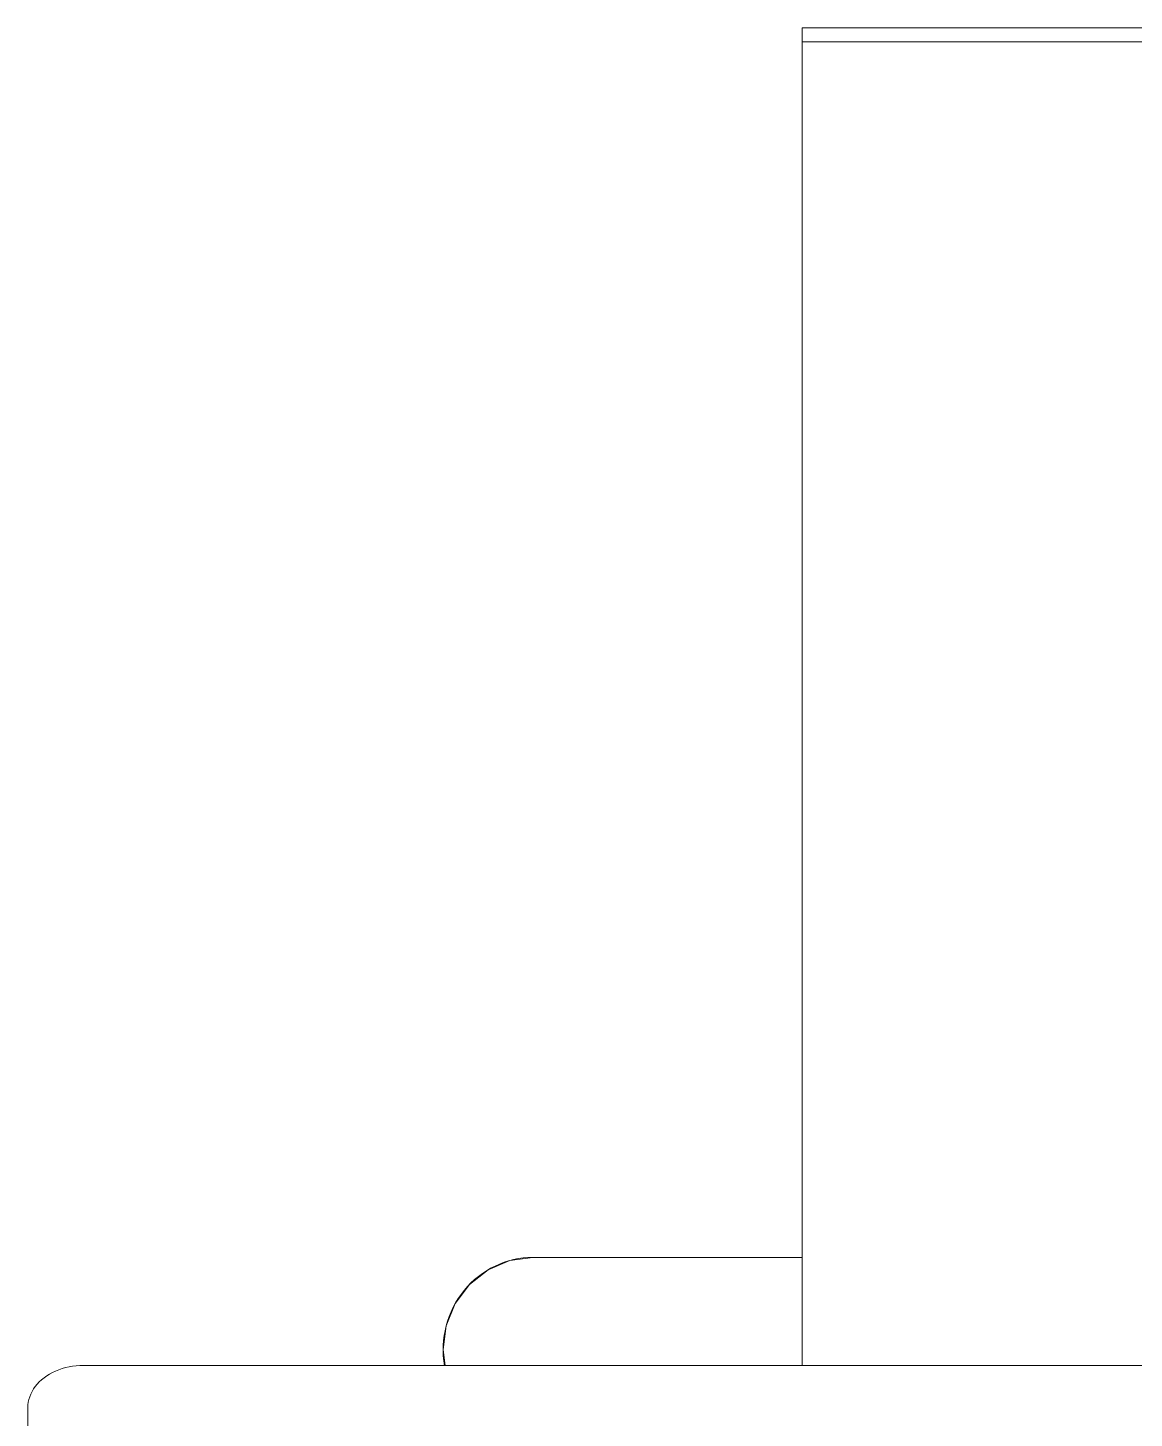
# Model space of a CAD drawing. Header units: centimetres. Extents: x -13467 to 3766, y -437 to 1921.
# Drawn here: x -4854.4 to -4735.1, y 195.4 to 345.5 of the extents above; entities that cross this region are included whole.
import ezdxf

# ---------------------------------------------------------------- set-up
doc = ezdxf.new("R2010")
doc.units = ezdxf.units.CM
doc.layers.add('M-EQPM', color=7, linetype='Continuous', lineweight=9)

# ---------------------------------------------------------------- blocks, each defined once
blk = doc.blocks.new('EQ-05-001 - EQ-05-001_dwg_Agrupar_900-1543620-Sección 1-2')
at = {"layer": 'M-EQPM', "color": 251, "true_color": 0x656565}
for p, q in [((-4219.53, 345.5), (-2979.71, 345.5)), ((-4219.53, 345.5), (-4219.53, 344)), ((-4219.53, 344), (-2979.71, 344))]:
    blk.add_line(p, q, dxfattribs=at)
at = {"layer": 'M-EQPM', "color": 136, "true_color": 0x007f7f}
for p, q in [((-2979.71, 345.5), (-4219.53, 345.5)), ((-4219.53, 344), (-4219.53, 345.5)), ((-4219.53, 344), (-2979.71, 344))]:
    blk.add_line(p, q, dxfattribs=at)
at = {"layer": 'M-EQPM', "color": 136, "true_color": 0x007f7f, "flags": 128}
blk.add_lwpolyline([(-2979.71, 344), (-2979.71, 345.5), (-4219.53, 345.5), (-4219.53, 344)], close=True, dxfattribs=at)
blk = doc.blocks.new('EQ-05-001 - EQ-05-001_dwg_Agrupar_538-1543621-Sección 1-2')
at = {"layer": 'M-EQPM', "color": 8, "true_color": 0x808080}
for p, q in [((-2979.71, 344), (-4219.53, 344)), ((-4219.53, 344), (-4219.53, 201.07)), ((-4253.43, 211.41), (-4251.09, 212.41)), ((-4251.09, 212.41), (-4248.59, 212.75)), ((-4219.53, 212.75), (-4248.59, 212.75)), ((-4255.44, 209.83), (-4253.43, 211.41)), ((-4256.98, 207.75), (-4255.44, 209.83)), ((-4257.94, 205.34), (-4256.98, 207.75)), ((-4258.27, 202.75), (-4257.94, 205.34)), ((-4258.06, 201.07), (-4258.27, 202.75))]:
    blk.add_line(p, q, dxfattribs=at)
at = {"layer": 'M-EQPM', "color": 251, "true_color": 0x666666}
for p, q in [((-4219.53, 344), (-4219.53, 201.07)), ((-4219.53, 212.75), (-4248.59, 212.75)), ((-4248.59, 212.75), (-4219.53, 212.75))]:
    blk.add_line(p, q, dxfattribs=at)
at = {"layer": 'M-EQPM', "color": 128, "true_color": 0x004c39}
for p, q in [((-4251.09, 212.41), (-4253.43, 211.41)), ((-4248.59, 212.75), (-4251.09, 212.41)), ((-4253.43, 211.41), (-4255.44, 209.83)), ((-4255.44, 209.83), (-4256.98, 207.75)), ((-4256.98, 207.75), (-4257.94, 205.34)), ((-4257.94, 205.34), (-4258.27, 202.75)), ((-4258.27, 202.75), (-4258.06, 201.07))]:
    blk.add_line(p, q, dxfattribs=at)
at = {"layer": 'M-EQPM', "color": 160, "true_color": 0x003fff}
blk.add_line((-4219.53, 212.75), (-4248.59, 212.75), dxfattribs=at)
at = {"layer": 'M-EQPM', "color": 251, "true_color": 0x666666, "flags": 128}
for points in [[(-4219.53, 344), (-2979.71, 344), (-2979.71, 201.02)], [(-4219.53, 201.07), (-4219.53, 344), (-2979.71, 344)]]:
    blk.add_lwpolyline(points, dxfattribs=at)
at = {"layer": 'M-EQPM', "color": 128, "true_color": 0x004c39}
blk.add_ellipse((-4248.59, 202.75), major_axis=(0, 10), ratio=0.96861, start_param=0, end_param=1.743189, dxfattribs=at)
blk.add_ellipse((-4248.59, 202.75), major_axis=(0, 10), ratio=0.96861, start_param=0, end_param=1.743189, dxfattribs=at)
blk.add_ellipse((-4248.59, 202.75), major_axis=(0, 10), ratio=0.96861, start_param=0, end_param=1.743189, dxfattribs=at)
blk.add_ellipse((-4248.59, 202.75), major_axis=(0, 10), ratio=0.96861, start_param=0, end_param=1.743189, dxfattribs=at)
blk.add_ellipse((-4248.59, 202.75), major_axis=(0, 10), ratio=0.96861, start_param=0, end_param=1.743189, dxfattribs=at)
blk.add_ellipse((-4248.59, 202.75), major_axis=(0, 10), ratio=0.96861, start_param=0, end_param=1.743189, dxfattribs=at)
blk.add_ellipse((-4248.59, 202.75), major_axis=(0, 10), ratio=0.96861, start_param=0, end_param=1.743189, dxfattribs=at)
blk.add_ellipse((-4248.59, 202.75), major_axis=(0, 10), ratio=0.96861, start_param=0, end_param=1.743189, dxfattribs=at)
blk.add_ellipse((-4248.59, 202.75), major_axis=(0, 10), ratio=0.96861, start_param=0, end_param=1.743189, dxfattribs=at)
blk.add_ellipse((-4248.59, 202.75), major_axis=(0, 10), ratio=0.96861, start_param=0, end_param=1.743189, dxfattribs=at)
blk.add_ellipse((-4248.59, 202.75), major_axis=(0, 10), ratio=0.96861, start_param=0, end_param=1.743189, dxfattribs=at)
blk.add_ellipse((-4248.59, 202.75), major_axis=(0, 10), ratio=0.96861, start_param=0, end_param=1.743189, dxfattribs=at)
at = {"layer": 'M-EQPM', "color": 8, "true_color": 0x808080}
blk.add_ellipse((-4248.59, 202.75), major_axis=(0, 10), ratio=0.96861, start_param=0, end_param=1.743189, dxfattribs=at)
blk.add_blockref('EQ-05-001 - EQ-05-001_dwg_Agrupar_900-1543620-Sección 1-2', (0, 0))
blk = doc.blocks.new('EQ-05-001 - EQ-05-001_dwg-1543618-Sección 1-2')
blk.add_blockref('EQ-05-001 - EQ-05-001_dwg_Agrupar_538-1543621-Sección 1-2', (0, 0))
blk = doc.blocks.new('EQ-05-001 - EQ-05-001-1543628-Sección 1-2')
blk.add_blockref('EQ-05-001 - EQ-05-001_dwg-1543618-Sección 1-2', (0, 0))
blk = doc.blocks.new('EQ-05-014 - EQ-05-014_dwg_Agrupar_514-1555421-Sección 1-2')
at = {"layer": 'M-EQPM', "color": 1, "true_color": 0xff0000}
for p, q in [((-4301.6, 199.53), (-4301.33, 199.75)), ((-4301.6, 199.53), (-4301.33, 199.75)), ((-4301.33, 199.75), (-4301.04, 199.95)), ((-4301.33, 199.75), (-4301.04, 199.95)), ((-4301.33, 199.75), (-4301.04, 199.95)), ((-4300.74, 200.14), (-4301.04, 199.95)), ((-4301.04, 199.95), (-4300.74, 200.14)), ((-4300.74, 200.14), (-4301.04, 199.95)), ((-4300.74, 200.14), (-4300.42, 200.32)), ((-4300.74, 200.14), (-4300.42, 200.32)), ((-4300.42, 200.32), (-4300.74, 200.14)), ((-4300.09, 200.47), (-4300.42, 200.32)), ((-4300.42, 200.32), (-4300.09, 200.47)), ((-4300.42, 200.32), (-4300.09, 200.47)), ((-4299.74, 200.61), (-4300.09, 200.47)), ((-4300.09, 200.47), (-4299.74, 200.61)), ((-4299.74, 200.61), (-4300.09, 200.47)), ((-4299.74, 200.61), (-4299.38, 200.74)), ((-4299.74, 200.61), (-4299.38, 200.74)), ((-4299.74, 200.61), (-4299.38, 200.74)), ((-4299.02, 200.84), (-4299.38, 200.74)), ((-4299.38, 200.74), (-4299.02, 200.84)), ((-4299.02, 200.84), (-4299.38, 200.74)), ((-4299.02, 200.84), (-4298.64, 200.93)), ((-4299.02, 200.84), (-4298.64, 200.93)), ((-4298.64, 200.93), (-4299.02, 200.84)), ((-4298.64, 200.93), (-4298.26, 201)), ((-4298.64, 200.93), (-4298.26, 201)), ((-4298.26, 201), (-4298.64, 200.93)), ((-4297.87, 201.04), (-4298.26, 201)), ((-4298.26, 201), (-4297.87, 201.04)), ((-4298.26, 201), (-4297.87, 201.04)), ((-4297.48, 201.07), (-4297.87, 201.04)), ((-4297.87, 201.04), (-4297.48, 201.07)), ((-4297.48, 201.07), (-4297.87, 201.04)), ((-4297.48, 201.07), (-4297.09, 201.08)), ((-4297.09, 201.08), (-4297.48, 201.07)), ((-4297.09, 201.08), (-4297.48, 201.07)), ((-3685.67, 201.08), (-4297.09, 201.08)), ((-4297.09, 201.08), (-3685.67, 201.08)), ((-3685.67, 201.08), (-4297.09, 201.08)), ((-4302.77, 197.99), (-4302.63, 198.27)), ((-4302.77, 197.99), (-4302.63, 198.27)), ((-4302.63, 198.27), (-4302.77, 197.99)), ((-4302.63, 198.27), (-4302.47, 198.54)), ((-4302.63, 198.27), (-4302.47, 198.54)), ((-4302.47, 198.54), (-4302.63, 198.27)), ((-4302.28, 198.8), (-4302.47, 198.54)), ((-4302.47, 198.54), (-4302.28, 198.8)), ((-4302.47, 198.54), (-4302.28, 198.8)), ((-4302.28, 198.8), (-4302.08, 199.06)), ((-4302.28, 198.8), (-4302.08, 199.06)), ((-4302.08, 199.06), (-4302.28, 198.8)), ((-4302.08, 199.06), (-4301.85, 199.3)), ((-4302.08, 199.06), (-4301.85, 199.3)), ((-4301.85, 199.3), (-4302.08, 199.06)), ((-4301.6, 199.53), (-4301.85, 199.3)), ((-4301.85, 199.3), (-4301.6, 199.53)), ((-4303.08, 196.82), (-4303.09, 196.52)), ((-4303.09, 196.52), (-4303.08, 196.82)), ((-4303.04, 197.12), (-4303.08, 196.82)), ((-4303.08, 196.82), (-4303.04, 197.12)), ((-4303.04, 197.12), (-4302.97, 197.41)), ((-4303.04, 197.12), (-4302.97, 197.41)), ((-4302.97, 197.41), (-4302.88, 197.7)), ((-4302.97, 197.41), (-4302.88, 197.7)), ((-4302.77, 197.99), (-4302.88, 197.7)), ((-4302.88, 197.7), (-4302.77, 197.99)), ((-4303.09, 194.24), (-4303.09, 196.52))]:
    blk.add_line(p, q, dxfattribs=at)
at = {"layer": 'M-EQPM', "color": 1, "true_color": 0xff0000, "flags": 128}
for points in [[(-4297.09, 201.08), (-4297.48, 201.07), (-4297.87, 201.04), (-4298.26, 201), (-4298.64, 200.93), (-4299.02, 200.84), (-4299.38, 200.74), (-4299.74, 200.61), (-4300.09, 200.47), (-4300.42, 200.32), (-4300.74, 200.14), (-4301.04, 199.95), (-4301.33, 199.75), (-4301.6, 199.53), (-4301.85, 199.3), (-4302.08, 199.06), (-4302.28, 198.8), (-4302.47, 198.54), (-4302.63, 198.27), (-4302.77, 197.99), (-4302.88, 197.7), (-4302.97, 197.41), (-4303.04, 197.12), (-4303.08, 196.82), (-4303.09, 196.52)], [(-4301.33, 199.75), (-4301.6, 199.53), (-4301.85, 199.3)], [(-4303.09, 196.52), (-4303.08, 196.82), (-4303.04, 197.12), (-4302.97, 197.41)], [(-4302.97, 197.41), (-4302.88, 197.7), (-4302.77, 197.99)]]:
    blk.add_lwpolyline(points, dxfattribs=at)
blk.add_lwpolyline([(-4303.09, 196.52), (-4303.09, 194.24)], close=True, dxfattribs=at)
blk = doc.blocks.new('EQ-05-014 - EQ-05-014_dwg-1555392-Sección 1-2')
blk.add_blockref('EQ-05-014 - EQ-05-014_dwg_Agrupar_514-1555421-Sección 1-2', (0, 0))
blk = doc.blocks.new('EQ-05-014 - EQ-05-014-1555424-Sección 1-2')
blk.add_blockref('EQ-05-014 - EQ-05-014_dwg-1555392-Sección 1-2', (0, 0))
blk = doc.blocks.new('PQ_RVR_MEP-01_ZZ_ZZ_MO_T_A_rvt-2-Sección 1-2')
at = {"layer": 'M-EQPM', "lineweight": 9}
for name in ['EQ-05-001 - EQ-05-001-1543628-Sección 1-2', 'EQ-05-014 - EQ-05-014-1555424-Sección 1-2']:
    blk.add_blockref(name, (0, 0), dxfattribs=at)

msp = doc.modelspace()

# ---------------------------------------------------------------- block references
at = {"lineweight": 5}
msp.add_blockref('PQ_RVR_MEP-01_ZZ_ZZ_MO_T_A_rvt-2-Sección 1-2', (-551.352, 0), dxfattribs=at)

doc.saveas('drawing.dxf')
